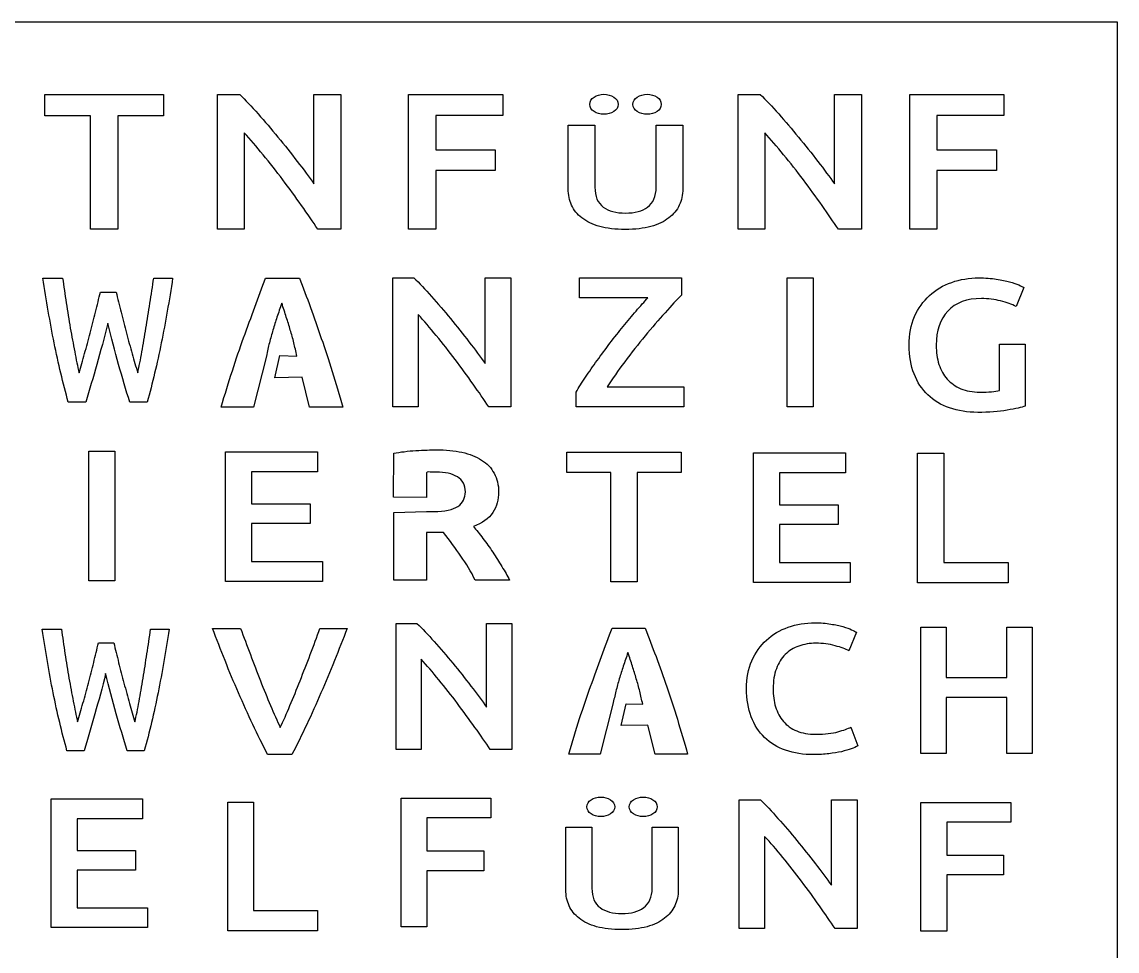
# Model space of a CAD drawing. Extents: x 0 to 384, y 0 to 384.
# Drawn here: x 176.4 to 384.2, y 207.9 to 384.2 of the extents above; entities that cross this region are included whole.
import ezdxf

# ---------------------------------------------------------------- set-up
doc = ezdxf.new("R2010")
doc.units = 0
doc.layers.add('Ebene_1', color=7, linetype='CONTINUOUS')

msp = doc.modelspace()

# ---------------------------------------------------------------- linework, layer by layer
at = {"layer": 'Ebene_1', "color": 7}
for p, q in [((-0.038415, 384.178497), (384.199075, 384.178497)), ((384.199075, 384.178497), (384.199075, -0.036533)), ((180.769351, 366.376738), (180.769351, 370.394934)), ((180.769351, 370.394934), (203.293944, 370.394934)), ((203.293944, 370.394934), (203.293944, 366.376738)), ((213.549165, 344.848059), (213.549165, 370.394934)), ((213.549165, 370.394934), (217.744523, 370.394934)), ((231.837668, 353.437414), (231.837668, 370.394934)), ((231.837668, 370.394934), (236.929122, 370.394934)), ((236.929122, 370.394934), (236.929122, 344.848059)), ((249.79638, 344.848059), (249.79638, 370.394935)), ((249.79638, 370.394935), (267.63692, 370.394935)), ((267.63692, 370.394935), (267.63692, 366.450463)), ((312.298865, 344.848059), (312.298865, 370.394934)), ((312.298865, 370.394934), (316.494223, 370.394934)), ((330.587368, 353.437414), (330.587368, 370.394934)), ((330.587368, 370.394934), (335.678822, 370.394934)), ((335.678822, 370.394934), (335.678822, 344.848059)), ((344.894565, 344.848059), (344.894565, 370.394934)), ((344.894565, 370.394934), (362.73502, 370.394934)), ((362.73502, 370.394934), (362.73502, 366.450466)), ((189.445189, 366.376738), (180.769351, 366.376738)), ((189.445189, 344.848059), (189.445189, 366.376738)), ((203.293944, 366.376738), (194.618106, 366.376738)), ((194.618106, 366.376738), (194.618106, 344.848059)), ((267.63692, 366.450463), (254.928647, 366.450463)), ((254.928647, 366.450463), (254.928647, 359.925507)), ((286.834633, 366.664404), (286.834633, 366.664404)), ((295.057559, 366.664404), (295.057559, 366.664404)), ((362.73502, 366.450466), (350.026751, 366.450466)), ((350.026751, 366.450466), (350.026751, 359.925506)), ((280.081506, 352.492057), (280.081506, 364.595856)), ((280.081506, 364.595856), (285.126489, 364.595856)), ((285.126489, 364.595856), (285.126489, 352.827498)), ((296.765703, 352.827498), (296.765703, 364.595856)), ((296.765703, 364.595856), (301.810686, 364.595856)), ((301.810686, 364.595856), (301.810686, 352.492057)), ((218.599888, 363.13269), (218.599888, 344.848059)), ((317.349588, 363.13269), (317.349588, 344.848059)), ((254.928647, 359.925507), (266.211254, 359.925507)), ((266.211254, 359.925507), (266.211254, 355.981042)), ((350.026751, 359.925506), (361.309413, 359.925506)), ((361.309413, 359.925506), (361.309413, 355.981043)), ((266.211254, 355.981042), (254.928647, 355.981042)), ((254.928647, 355.981042), (254.928647, 344.848059)), ((361.309413, 355.981043), (350.026751, 355.981043)), ((350.026751, 355.981043), (350.026751, 344.848059)), ((194.618106, 344.848059), (189.445189, 344.848059)), ((218.599888, 344.848059), (213.549165, 344.848059)), ((236.929122, 344.848059), (232.570837, 344.848059)), ((254.928647, 344.848059), (249.79638, 344.848059)), ((290.88651, 344.804885), (290.88651, 344.804885)), ((317.349588, 344.848059), (312.298865, 344.848059)), ((335.678822, 344.848059), (331.320537, 344.848059)), ((350.026751, 344.848059), (344.894565, 344.848059)), ((180.412377, 335.573089), (184.146106, 335.573089)), ((201.431889, 335.573089), (205.027332, 335.573089)), ((222.65749, 335.558607), (229.06913, 335.558607)), ((246.77684, 311.151707), (246.77684, 335.608882)), ((246.77684, 335.608882), (250.793246, 335.608882)), ((264.285248, 319.374684), (264.285248, 335.608882)), ((264.285248, 335.608882), (269.159526, 335.608882)), ((269.159526, 335.608882), (269.159526, 311.151707)), ((282.213548, 331.832665), (282.213548, 335.608882)), ((282.213548, 335.608882), (301.554684, 335.608882)), ((301.554684, 335.608882), (301.554684, 332.326749)), ((321.61644, 335.608882), (326.529713, 335.608882)), ((321.61644, 311.151707), (321.61644, 335.608882)), ((326.529713, 335.608882), (326.529713, 311.151707)), ((191.309335, 332.923108), (194.296318, 332.923108)), ((366.50658, 333.809002), (365.024799, 330.173953)), ((295.198625, 331.832665), (282.213548, 331.832665)), ((358.473769, 331.691498), (358.473769, 331.691498)), ((251.612124, 328.656408), (251.612124, 311.151707)), ((361.866267, 314.25738), (361.866267, 323.04502)), ((361.866267, 323.04502), (366.77954, 323.04502)), ((366.77954, 323.04502), (366.77954, 311.292874)), ((222.80104, 320.781581), (220.36078, 311.101433)), ((224.38444, 316.653662), (225.37311, 320.87924)), ((225.37311, 320.879234), (228.59064, 320.781414)), ((229.59544, 316.751482), (224.38444, 316.653662)), ((230.98304, 311.101433), (229.59544, 316.751482)), ((281.550646, 311.151707), (281.550646, 313.939755)), ((287.477769, 314.927924), (301.983621, 314.927924)), ((301.983621, 314.927924), (301.983621, 311.151707)), ((188.543609, 312.029027), (185.224739, 312.029027)), ((200.21497, 312.029027), (196.8961, 312.029027)), ((220.36078, 311.101433), (214.23624, 311.101433)), ((237.29895, 311.101433), (230.98304, 311.101433)), ((251.612124, 311.151707), (246.77684, 311.151707)), ((269.159526, 311.151707), (264.987144, 311.151707)), ((301.983621, 311.151707), (281.550646, 311.151707)), ((326.529713, 311.151707), (321.61644, 311.151707)), ((189.115283, 302.709222), (194.056589, 302.709222)), ((189.115283, 278.112504), (189.115283, 302.709222)), ((194.056589, 302.709222), (194.056589, 278.112504)), ((215.061683, 278.022102), (215.061683, 302.61882)), ((215.061683, 302.61882), (232.51312, 302.61882)), ((232.51312, 302.61882), (232.51312, 298.821058)), ((246.921237, 294.02993), (246.980233, 302.363734)), ((279.817213, 298.659639), (279.817213, 302.528387)), ((279.817213, 302.528387), (301.504055, 302.528387)), ((301.504055, 302.528387), (301.504055, 298.659639)), ((315.194783, 277.841267), (315.194783, 302.437985)), ((315.194783, 302.437985), (332.64622, 302.437985)), ((332.64622, 302.437985), (332.64622, 298.640223)), ((346.357983, 277.750833), (346.357983, 302.347551)), ((346.357983, 302.347551), (351.299289, 302.347551)), ((351.299289, 302.347551), (351.299289, 281.619582)), ((232.51312, 298.821058), (220.002989, 298.821058)), ((220.002989, 298.821058), (220.002989, 292.751737)), ((253.188974, 298.650462), (253.188974, 293.942048)), ((288.170373, 298.659639), (279.817213, 298.659639)), ((288.170373, 277.931669), (288.170373, 298.659639)), ((301.504055, 298.659639), (293.150895, 298.659639)), ((293.150895, 298.659639), (293.150895, 277.931669)), ((332.64622, 298.640223), (320.136089, 298.640223)), ((320.136089, 298.640223), (320.136089, 292.570902)), ((253.188974, 293.942048), (246.921237, 294.02993)), ((220.002989, 292.751737), (231.140535, 292.751737)), ((231.140535, 292.751737), (231.140535, 289.024965)), ((246.980233, 291.098613), (253.188978, 291.304395)), ((246.980233, 278.270174), (246.980233, 291.098613)), ((253.188974, 291.303902), (254.55187, 291.303902)), ((320.136089, 292.570902), (331.273635, 292.570902)), ((331.273635, 292.570902), (331.273635, 288.84413)), ((231.140535, 289.024965), (220.002989, 289.024965)), ((220.002989, 289.024965), (220.002989, 281.819864)), ((331.273635, 288.84413), (320.136089, 288.84413)), ((320.136089, 288.84413), (320.136089, 281.639029)), ((256.419545, 287.275636), (253.188978, 287.275636)), ((253.188978, 287.275636), (253.188978, 278.270174)), ((220.002989, 281.819864), (233.454321, 281.819864)), ((233.454321, 281.819864), (233.454321, 278.022102)), ((320.136089, 281.639029), (333.587421, 281.639029)), ((333.587421, 281.639029), (333.587421, 277.841267)), ((351.299289, 281.619582), (363.534903, 281.619582)), ((363.534903, 281.619582), (363.534903, 277.750833)), ((194.056589, 278.112504), (189.115283, 278.112504)), ((233.454321, 278.022102), (215.061683, 278.022102)), ((253.188978, 278.270174), (246.980233, 278.270174)), ((268.93799, 278.270174), (262.42638, 278.270174)), ((293.150895, 277.931669), (288.170373, 277.931669)), ((333.587421, 277.841267), (315.194783, 277.841267)), ((363.534903, 277.750833), (346.357983, 277.750833)), ((180.269512, 268.950871), (183.924037, 268.950871)), ((200.843134, 268.950871), (204.362306, 268.950871)), ((212.589899, 269.104491), (217.895117, 269.104491)), ((232.971096, 269.104491), (238.123646, 269.104491)), ((247.445394, 246.11477), (247.445394, 270.053131)), ((247.445394, 270.053131), (251.376598, 270.053131)), ((264.582393, 254.163311), (264.582393, 270.053131)), ((264.582393, 270.053131), (269.353272, 270.053131)), ((269.353272, 270.053131), (269.353272, 246.11477)), ((288.39891, 269.173858), (294.67454, 269.173858)), ((334.746652, 268.410011), (333.334472, 264.852072)), ((346.971194, 245.40329), (346.971194, 269.341651)), ((346.971194, 269.341651), (351.78024, 269.341651)), ((351.78024, 269.341651), (351.78024, 259.773213)), ((363.268518, 269.341651), (368.077565, 269.341651)), ((363.268518, 259.773213), (363.268518, 269.341651)), ((368.077565, 269.341651), (368.077565, 245.40329)), ((190.935311, 266.357104), (193.858931, 266.357104)), ((252.178106, 263.248141), (252.178106, 246.11477)), ((351.78024, 259.773213), (363.268518, 259.773213)), ((363.268518, 256.00802), (351.78024, 256.00802)), ((351.78024, 256.00802), (351.78024, 245.40329)), ((363.268518, 245.40329), (363.268518, 256.00802)), ((288.53941, 254.7103), (286.15092, 245.235498)), ((290.08922, 250.669941), (291.05692, 254.805881)), ((291.05692, 254.805886), (294.2062, 254.710136)), ((295.18969, 250.765691), (290.08922, 250.669941)), ((296.54784, 245.235498), (295.18969, 250.765691)), ((333.716143, 250.37852), (335.013822, 246.820581)), ((188.228255, 245.906252), (184.979789, 245.906252)), ((199.65203, 245.906252), (196.403563, 245.906252)), ((252.178106, 246.11477), (247.445394, 246.11477)), ((269.353272, 246.11477), (265.2694, 246.11477)), ((286.15092, 245.235498), (280.1563, 245.235498)), ((302.72978, 245.235498), (296.54784, 245.235498)), ((351.78024, 245.40329), (346.971194, 245.40329)), ((368.077565, 245.40329), (363.268518, 245.40329)), ((227.665878, 245.16613), (223.047667, 245.16613)), ((326.655241, 245.162512), (326.655241, 245.162512)), ((248.349628, 212.499217), (248.349628, 236.921792)), ((248.349628, 236.921792), (265.404936, 236.921792)), ((265.404936, 236.921792), (265.404936, 233.150917)), ((181.999828, 212.335847), (181.999828, 236.758422)), ((181.999828, 236.758422), (199.32771, 236.758422)), ((199.32771, 236.758422), (199.32771, 232.987547)), ((215.476528, 211.721537), (215.476528, 236.144112)), ((215.476528, 236.144112), (220.38285, 236.144112)), ((220.38285, 236.144112), (220.38285, 215.562895)), ((312.506528, 212.172497), (312.506528, 236.595072)), ((312.506528, 236.595072), (316.517251, 236.595072)), ((329.990166, 220.38384), (329.990166, 236.595072)), ((329.990166, 236.595072), (334.857549, 236.595072)), ((334.857549, 236.595072), (334.857549, 212.172497)), ((346.969128, 211.682446), (346.969128, 236.105021)), ((346.969128, 236.105021), (364.024436, 236.105021)), ((364.024436, 236.105021), (364.024436, 232.334146)), ((199.32771, 232.987547), (186.90615, 232.987547)), ((186.90615, 232.987547), (186.90615, 226.961197)), ((265.404936, 233.150917), (253.25595, 233.150917)), ((253.25595, 233.150917), (253.25595, 226.913116)), ((286.244512, 233.418084), (286.244512, 233.418084)), ((294.314795, 233.418084), (294.314795, 233.418084)), ((279.616744, 219.508821), (279.616744, 231.387935)), ((279.616744, 231.387935), (284.568077, 231.387935)), ((284.568077, 231.387935), (284.568077, 219.838034)), ((295.99123, 219.838034), (295.99123, 231.387935)), ((295.99123, 231.387935), (300.942563, 231.387935)), ((300.942563, 231.387935), (300.942563, 219.508821)), ((364.024436, 232.334146), (351.87545, 232.334146)), ((351.87545, 232.334146), (351.87545, 226.096345)), ((317.334971, 229.652434), (317.334971, 212.172497)), ((186.90615, 226.961197), (197.964843, 226.961197)), ((197.964843, 226.961197), (197.964843, 223.26081)), ((253.25595, 226.913116), (264.042069, 226.913116)), ((264.042069, 226.913116), (264.042069, 223.142246)), ((351.87545, 226.096345), (362.661569, 226.096345)), ((362.661569, 226.096345), (362.661569, 222.325475)), ((197.964843, 223.26081), (186.90615, 223.26081)), ((186.90615, 223.26081), (186.90615, 216.106721)), ((264.042069, 223.142246), (253.25595, 223.142246)), ((253.25595, 223.142246), (253.25595, 212.499217)), ((362.661569, 222.325475), (351.87545, 222.325475)), ((351.87545, 222.325475), (351.87545, 211.682446)), ((186.90615, 216.106721), (200.262247, 216.106721)), ((200.262247, 216.106721), (200.262247, 212.335847)), ((220.38285, 215.562895), (232.531836, 215.562895)), ((232.531836, 215.562895), (232.531836, 211.721537)), ((200.262247, 212.335847), (181.999828, 212.335847)), ((253.25595, 212.499217), (248.349628, 212.499217)), ((290.221173, 211.964347), (290.221173, 211.964347)), ((317.334971, 212.172497), (312.506528, 212.172497)), ((334.857549, 212.172497), (330.691069, 212.172497)), ((232.531836, 211.721537), (215.476528, 211.721537)), ((351.87545, 211.682446), (346.969128, 211.682446))]:
    msp.add_line(p, q, dxfattribs=at)
for points in [[(217.744523, 370.394934), (218.8307, 369.362737), (219.99834, 368.133931), (221.247444, 366.708515)], [(284.173107, 368.537278), (284.173107, 369.114981), (284.437935, 369.571553), (284.967592, 369.906993)], [(284.967592, 369.906993), (285.497249, 370.261069), (286.119596, 370.438106), (286.834633, 370.438106)], [(286.834633, 370.438106), (287.54967, 370.438106), (288.172017, 370.261069), (288.701674, 369.906993)], [(288.701674, 369.906993), (289.257814, 369.571553), (289.535884, 369.114981), (289.535884, 368.537278)], [(292.356308, 368.537278), (292.356308, 369.114981), (292.621136, 369.571553), (293.150793, 369.906993)], [(293.150793, 369.906993), (293.706933, 370.261069), (294.342522, 370.438106), (295.057559, 370.438106)], [(295.057559, 370.438106), (295.772596, 370.438106), (296.394943, 370.261069), (296.9246, 369.906993)], [(296.9246, 369.906993), (297.454257, 369.571553), (297.719085, 369.114981), (297.719085, 368.537278)], [(316.494223, 370.394934), (317.5804, 369.362737), (318.74804, 368.133931), (319.997144, 366.708515)], [(284.967592, 367.167564), (284.437935, 367.503004), (284.173107, 367.959576), (284.173107, 368.537278)], [(289.535884, 368.537278), (289.535884, 367.959576), (289.257814, 367.503004), (288.701674, 367.167564)], [(293.150793, 367.167564), (292.621136, 367.503004), (292.356308, 367.959576), (292.356308, 368.537278)], [(297.719085, 368.537278), (297.719085, 367.959576), (297.454257, 367.503004), (296.9246, 367.167564)], [(221.247444, 366.708515), (222.496547, 365.307676), (223.745651, 363.845397), (224.994754, 362.321678)], [(286.834633, 366.664404), (286.119596, 366.664404), (285.497249, 366.832124), (284.967592, 367.167564)], [(288.701674, 367.167564), (288.172017, 366.832124), (287.54967, 366.664404), (286.834633, 366.664404)], [(295.057559, 366.664404), (294.342522, 366.664404), (293.706933, 366.832124), (293.150793, 367.167564)], [(296.9246, 367.167564), (296.394943, 366.832124), (295.772596, 366.664404), (295.057559, 366.664404)], [(319.997144, 366.708515), (321.246247, 365.307676), (322.495351, 363.845397), (323.744454, 362.321678)], [(222.184271, 358.967037), (220.935168, 360.515333), (219.740373, 361.903884), (218.599888, 363.13269)], [(224.994754, 362.321678), (226.271012, 360.797958), (227.492961, 359.261952), (228.660601, 357.713659)], [(320.933971, 358.967037), (319.684868, 360.515333), (318.490073, 361.903884), (317.349588, 363.13269)], [(323.744454, 362.321678), (325.020712, 360.797958), (326.242661, 359.261952), (327.410301, 357.713659)], [(225.931581, 354.211562), (224.709632, 355.858162), (223.460529, 357.44332), (222.184271, 358.967037)], [(228.660601, 357.713659), (229.855395, 356.18994), (230.914418, 354.764525), (231.837668, 353.437414)], [(324.681281, 354.211562), (323.459332, 355.858162), (322.210229, 357.44332), (320.933971, 358.967037)], [(327.410301, 357.713659), (328.605095, 356.18994), (329.664118, 354.764525), (330.587368, 353.437414)], [(229.475233, 349.34549), (228.334748, 350.967514), (227.15353, 352.589538), (225.931581, 354.211562)], [(328.224933, 349.34549), (327.084448, 350.967514), (325.90323, 352.589538), (324.681281, 354.211562)], [(280.717094, 349.417189), (280.293369, 350.348967), (280.081506, 351.373923), (280.081506, 352.492057)], [(285.126489, 352.827498), (285.126489, 351.951626), (285.258903, 351.196885), (285.523732, 350.563276)], [(296.328736, 350.563276), (296.620047, 351.196885), (296.765703, 351.951626), (296.765703, 352.827498)], [(301.810686, 352.492057), (301.810686, 351.373923), (301.585582, 350.348967), (301.135373, 349.417189)], [(232.570837, 344.848059), (231.647587, 346.248898), (230.615719, 347.748042), (229.475233, 349.34549)], [(282.663584, 346.985247), (281.78965, 347.674763), (281.14082, 348.48541), (280.717094, 349.417189)], [(285.523732, 350.563276), (285.815043, 349.948302), (286.212286, 349.445142), (286.71546, 349.053795)], [(295.137007, 349.053795), (295.666664, 349.445142), (296.063907, 349.948302), (296.328736, 350.563276)], [(301.135373, 349.417189), (300.711648, 348.48541), (300.049576, 347.674763), (299.149159, 346.985247)], [(331.320537, 344.848059), (330.397287, 346.248898), (329.365419, 347.748042), (328.224933, 349.34549)], [(286.040148, 345.363953), (284.689522, 345.755299), (283.564001, 346.295731), (282.663584, 346.985247)], [(286.71546, 349.053795), (287.245117, 348.662448), (287.854223, 348.373597), (288.542777, 348.187241)], [(288.542777, 348.187241), (289.257814, 348.000885), (290.0523, 347.907708), (290.926234, 347.907708)], [(290.926234, 347.907708), (291.800168, 347.907708), (292.594653, 348.000885), (293.30969, 348.187241)], [(293.30969, 348.187241), (294.024727, 348.373597), (294.633833, 348.662448), (295.137007, 349.053795)], [(299.149159, 346.985247), (298.275225, 346.295731), (297.149704, 345.755299), (295.772596, 345.363953)], [(290.88651, 344.804885), (289.006227, 344.804885), (287.390773, 344.991241), (286.040148, 345.363953)], [(295.772596, 345.363953), (294.395487, 344.991241), (292.766792, 344.804885), (290.88651, 344.804885)], [(182.541986, 323.274461), (181.767582, 327.215457), (181.057713, 331.314999), (180.412377, 335.573089)], [(184.146106, 335.573089), (184.367364, 334.032929), (184.597841, 332.458795), (184.837538, 330.850686)], [(200.712801, 330.816712), (200.970935, 332.424821), (201.210631, 334.01028), (201.431889, 335.573089)], [(205.027332, 335.573089), (204.381996, 331.314999), (203.662908, 327.215457), (202.870066, 323.274461)], [(218.49473, 324.258529), (219.93018, 328.235952), (221.31774, 332.002645), (222.65749, 335.558607)], [(229.06913, 335.558607), (230.47265, 331.976306), (231.86025, 328.170105), (233.23189, 324.139984)], [(250.793246, 335.608882), (251.833092, 334.620713), (252.950926, 333.444321), (254.146749, 332.079707)], [(348.60823, 332.256166), (349.804053, 333.361974), (351.207845, 334.197212), (352.819607, 334.76188)], [(352.819607, 334.76188), (354.431368, 335.326547), (356.147114, 335.608881), (357.966845, 335.608881)], [(357.966845, 335.608881), (359.21466, 335.608881), (360.319496, 335.526534), (361.281354, 335.361839)], [(361.281354, 335.361839), (362.269207, 335.220672), (363.114082, 335.055977), (363.815978, 334.867755)], [(363.815978, 334.867755), (364.517874, 334.679532), (365.08979, 334.479546), (365.531724, 334.267795)], [(190.396645, 329.118006), (190.728532, 330.431672), (191.032762, 331.700039), (191.309335, 332.923108)], [(194.296318, 332.923108), (194.591329, 331.700039), (194.904778, 330.420348), (195.236665, 329.084032)], [(365.531724, 334.267795), (365.999655, 334.056045), (366.324607, 333.903114), (366.50658, 333.809002)], [(184.837538, 330.850686), (185.095672, 329.242578), (185.353806, 327.657119), (185.611941, 326.094309)], [(199.966055, 326.060335), (200.224189, 327.623145), (200.473104, 329.208604), (200.712801, 330.816712)], [(225.71975, 330.817155), (225.40076, 329.895241), (225.09773, 329.012835), (224.81064, 328.169937)], [(226.58103, 328.169937), (226.32583, 329.012835), (226.03874, 329.895241), (225.71975, 330.817155)], [(254.146749, 332.079707), (255.342572, 330.738621), (256.538395, 329.338715), (257.734218, 327.87999)], [(292.93696, 329.326951), (293.742841, 330.268064), (294.496729, 331.103302), (295.198625, 331.832665)], [(301.554684, 332.326749), (300.696811, 331.479747), (299.656965, 330.373939), (298.435146, 329.009325)], [(345.761652, 328.268199), (346.463548, 329.844563), (347.412407, 331.173886), (348.60823, 332.256166)], [(358.473769, 331.691498), (355.692181, 331.691498), (353.560497, 330.903316), (352.078716, 329.326951)], [(362.100232, 331.232705), (360.956402, 331.538567), (359.747581, 331.691498), (358.473769, 331.691498)], [(365.024799, 330.173953), (364.244915, 330.597454), (363.270059, 330.950371), (362.100232, 331.232705)], [(189.400984, 325.143034), (189.751309, 326.479349), (190.083196, 327.80434), (190.396645, 329.118006)], [(195.236665, 329.084032), (195.568552, 327.770366), (195.909658, 326.445375), (196.259983, 325.10906)], [(255.043616, 324.668441), (253.847793, 326.150694), (252.703963, 327.480016), (251.612124, 328.656408)], [(290.519318, 326.397736), (291.351195, 327.432961), (292.157076, 328.409366), (292.93696, 329.326951)], [(298.435146, 329.009325), (297.213327, 327.668239), (295.952514, 326.19775), (294.652706, 324.597857)], [(352.078716, 329.326951), (350.622932, 327.774114), (349.89504, 325.609555), (349.89504, 322.833274)], [(192.719855, 327.011611), (192.037642, 324.271034), (191.346211, 321.666353), (190.645561, 319.197567)], [(196.8961, 312.029027), (195.457923, 316.604209), (194.065841, 321.598403), (192.719855, 327.011611)], [(224.81064, 328.169937), (224.55547, 327.353378), (224.30029, 326.536817), (224.04508, 325.720258)], [(227.3466, 325.720258), (227.12324, 326.536817), (226.8681, 327.353378), (226.58103, 328.169937)], [(257.734218, 327.87999), (258.956037, 326.421264), (260.125864, 324.950776), (261.243698, 323.468526)], [(287.984694, 323.221484), (288.842567, 324.327289), (289.687441, 325.38604), (290.519318, 326.397736)], [(344.747802, 322.833274), (344.747802, 324.880193), (345.085752, 326.691834), (345.761652, 328.268199)], [(185.611941, 326.094309), (185.888513, 324.554152), (186.165086, 323.059292), (186.441658, 321.609729)], [(188.322351, 321.236014), (188.691115, 322.527031), (189.050659, 323.829371), (189.400984, 325.143034)], [(196.259983, 325.10906), (196.628746, 323.795397), (196.988291, 322.493057), (197.338616, 321.20204)], [(199.191652, 321.575755), (199.449786, 323.025318), (199.70792, 324.520178), (199.966055, 326.060335)], [(214.23624, 311.101433), (215.63977, 315.921753), (217.05929, 320.307445), (218.49473, 324.258529)], [(224.04508, 325.720258), (223.82172, 324.930037), (223.59849, 324.126668), (223.37519, 323.310108)], [(228.01645, 323.310108), (227.82511, 324.126668), (227.6018, 324.930037), (227.3466, 325.720258)], [(233.23189, 324.139984), (234.63542, 320.136223), (235.99112, 315.790039), (237.29895, 311.101433)], [(258.631085, 320.11581), (257.461258, 321.692175), (256.265435, 323.209718), (255.043616, 324.668441)], [(294.652706, 324.597857), (293.352899, 323.021496), (292.066089, 321.386313), (290.792278, 319.692309)], [(185.224739, 312.029027), (184.229078, 315.607635), (183.334827, 319.356113), (182.541986, 323.274461)], [(202.870066, 323.274461), (202.077225, 319.356113), (201.192193, 315.607635), (200.21497, 312.029027)], [(223.37519, 323.310108), (223.18385, 322.493548), (222.99243, 321.65065), (222.80104, 320.781414)], [(228.59064, 320.781414), (228.39929, 321.65065), (228.20785, 322.493548), (228.01645, 323.310108)], [(261.243698, 323.468526), (262.387529, 322.0098), (263.401379, 320.645186), (264.285248, 319.374684)], [(285.567052, 319.939351), (286.346936, 321.021632), (287.152817, 322.115676), (287.984694, 323.221484)], [(345.683663, 317.398346), (345.059756, 318.97471), (344.747802, 320.786353), (344.747802, 322.833274)], [(349.89504, 322.833274), (349.89504, 321.515716), (350.064015, 320.304033), (350.401965, 319.198225)], [(186.441658, 321.609729), (186.718231, 320.160167), (186.994803, 318.823851), (187.271376, 317.600783)], [(187.271376, 317.600783), (187.621701, 318.755903), (187.972026, 319.967647), (188.322351, 321.236014)], [(197.338616, 321.20204), (197.707379, 319.933673), (198.057704, 318.733254), (198.389591, 317.600783)], [(198.389591, 317.600783), (198.666164, 318.823851), (198.933517, 320.148842), (199.191652, 321.575755)], [(262.023583, 315.4573), (260.931744, 317.010137), (259.800912, 318.562973), (258.631085, 320.11581)], [(190.645561, 319.197567), (189.94491, 316.728781), (189.24426, 314.339267), (188.543609, 312.029027)], [(283.344381, 316.763094), (284.046277, 317.798319), (284.787167, 318.857071), (285.567052, 319.939351)], [(290.792278, 319.692309), (289.544463, 318.021833), (288.439626, 316.433705), (287.477769, 314.927924)], [(350.401965, 319.198225), (350.765911, 318.115945), (351.285834, 317.186595), (351.961734, 316.410177)], [(281.550646, 313.939755), (282.070569, 314.810285), (282.668481, 315.751398), (283.344381, 316.763094)], [(348.296276, 313.410379), (347.178442, 314.492659), (346.307571, 315.821981), (345.683663, 317.398346)], [(351.961734, 316.410177), (352.66363, 315.633759), (353.521503, 315.022035), (354.535353, 314.575006)], [(264.987144, 311.151707), (264.103275, 312.492793), (263.115421, 313.927991), (262.023583, 315.4573)], [(354.535353, 314.575006), (355.575199, 314.151505), (356.78402, 313.939755), (358.161816, 313.939755)], [(358.161816, 313.939755), (359.019689, 313.939755), (359.760579, 313.963283), (360.384487, 314.010338)], [(360.384487, 314.010338), (361.008394, 314.080922), (361.502321, 314.163269), (361.866267, 314.25738)], [(352.429664, 310.939957), (350.817903, 311.504624), (349.440107, 312.328098), (348.296276, 313.410379)], [(357.771873, 310.092955), (355.822162, 310.092955), (354.041426, 310.375289), (352.429664, 310.939957)], [(363.348048, 310.516456), (361.736286, 310.234122), (359.877562, 310.092955), (357.771873, 310.092955)], [(366.77954, 311.292874), (366.10364, 311.057596), (364.959809, 310.79879), (363.348048, 310.516456)], [(246.980233, 302.363734), (247.585964, 302.469094), (248.242173, 302.561223), (248.948859, 302.640218)], [(248.948859, 302.640218), (249.689198, 302.745874), (250.429535, 302.811045), (251.169874, 302.837706)], [(251.169874, 302.837706), (251.910212, 302.89004), (252.616899, 302.929538), (253.289933, 302.956199)], [(253.289933, 302.956199), (253.962967, 302.98286), (254.551873, 302.995697), (255.056649, 302.995697)], [(255.056649, 302.995697), (256.840191, 302.995697), (258.455474, 302.837706), (259.902499, 302.521725)], [(259.902499, 302.521725), (261.349524, 302.205744), (262.594638, 301.718639), (263.637842, 301.060312)], [(263.637842, 301.060312), (264.681046, 300.401985), (265.471861, 299.559402), (266.010289, 298.532463)], [(254.198526, 298.729458), (253.862008, 298.729458), (253.188974, 298.934056), (253.188974, 298.650462)], [(255.056646, 298.768955), (254.821083, 298.768955), (254.535044, 298.756119), (254.198526, 298.729458)], [(259.044376, 297.86051), (258.034824, 298.466107), (256.705581, 298.768955), (255.056646, 298.768955)], [(260.558704, 295.01668), (260.558704, 296.306969), (260.053928, 297.254912), (259.044376, 297.86051)], [(266.010289, 298.532463), (266.582368, 297.531889), (266.868409, 296.34696), (266.868409, 294.977676)], [(259.145331, 292.251845), (260.08758, 292.910172), (260.558704, 293.83175), (260.558704, 295.01668)], [(266.868409, 294.977676), (266.868409, 293.555761), (266.49824, 292.265472), (265.757901, 291.106907)], [(254.55187, 291.303902), (256.671929, 291.303902), (258.203082, 291.619883), (259.145331, 292.251845)], [(265.757901, 291.106907), (265.017563, 289.948343), (263.789275, 289.066163), (262.073036, 288.460565)], [(259.700589, 282.812403), (258.691037, 284.286948), (257.597355, 285.774726), (256.419545, 287.275636)], [(262.073036, 288.460565), (262.645115, 287.775972), (263.250847, 287.012285), (263.89023, 286.169702)], [(263.89023, 286.169702), (264.529613, 285.353385), (265.15217, 284.484437), (265.757901, 283.562858)], [(262.42638, 278.270174), (261.65239, 279.85008), (260.743793, 281.364123), (259.700589, 282.812403)], [(265.757901, 283.562858), (266.363633, 282.667545), (266.935712, 281.759099), (267.47414, 280.837521)], [(267.47414, 280.837521), (268.046219, 279.942208), (268.53417, 279.086492), (268.93799, 278.270174)], [(321.808027, 269.342675), (323.385598, 269.895364), (325.07767, 270.171709), (326.884243, 270.171709)], [(326.884243, 270.171709), (327.978365, 270.171709), (328.970708, 270.091108), (329.861272, 269.929907)], [(182.353945, 256.913135), (181.595969, 260.77053), (180.901158, 264.783108), (180.269512, 268.950871)], [(183.924037, 268.950871), (184.140601, 267.443382), (184.366189, 265.90264), (184.600801, 264.328645)], [(200.1393, 264.295391), (200.391958, 265.869387), (200.62657, 267.421213), (200.843134, 268.950871)], [(204.362306, 268.950871), (203.73066, 264.783108), (203.026826, 260.77053), (202.250803, 256.913135)], [(217.513447, 256.876239), (215.757763, 260.952321), (214.11658, 265.028405), (212.589899, 269.104491)], [(217.895117, 269.104491), (218.50579, 267.492479), (219.129185, 265.845925), (219.765302, 264.164828)], [(231.139079, 264.164828), (231.775196, 265.845925), (232.385868, 267.492479), (232.971096, 269.104491)], [(238.123646, 269.104491), (236.57152, 265.028405), (234.917615, 260.952321), (233.161931, 256.876239)], [(251.376598, 270.053131), (252.394386, 269.085924), (253.488508, 267.934487), (254.658964, 266.598821)], [(284.32445, 258.11349), (285.72945, 262.00654), (287.08758, 265.693329), (288.39891, 269.173858)], [(294.67454, 269.173858), (296.04829, 265.667549), (297.40645, 261.942089), (298.74899, 257.99746)], [(317.685987, 266.890115), (318.856443, 267.972465), (320.230456, 268.789985), (321.808027, 269.342675)], [(329.861272, 269.929907), (330.751836, 269.791735), (331.527899, 269.630534), (332.189461, 269.446304)], [(332.189461, 269.446304), (332.851023, 269.262074), (333.398084, 269.06633), (333.830644, 268.859071)], [(333.830644, 268.859071), (334.263203, 268.651813), (334.56854, 268.502126), (334.746652, 268.410011)], [(190.041983, 262.63272), (190.366829, 263.918519), (190.664605, 265.15998), (190.935311, 266.357104)], [(193.858931, 266.357104), (194.147683, 265.15998), (194.454483, 263.907435), (194.77933, 262.599467)], [(254.658964, 266.598821), (255.829419, 265.286183), (256.999875, 263.915974), (258.170331, 262.488193)], [(314.899794, 262.986745), (315.5868, 264.52967), (316.515532, 265.830793), (317.685987, 266.890115)], [(327.036911, 266.302882), (325.8919, 266.302882), (324.823223, 266.118652), (323.83088, 265.750193)], [(330.700947, 265.819279), (329.58138, 266.141681), (328.360035, 266.302882), (327.036911, 266.302882)], [(184.600801, 264.328645), (184.853459, 262.754649), (185.106118, 261.202823), (185.358776, 259.673165)], [(199.408395, 259.639912), (199.661053, 261.169569), (199.904688, 262.721396), (200.1393, 264.295391)], [(219.765302, 264.164828), (220.401419, 262.483731), (221.037536, 260.825662), (221.673654, 259.190622)], [(229.19256, 259.190622), (229.854122, 260.825662), (230.502961, 262.483731), (231.139079, 264.164828)], [(291.39621, 264.532987), (291.08399, 263.63063), (290.78739, 262.766943), (290.50639, 261.941925)], [(292.23922, 261.941925), (291.98943, 262.766943), (291.70843, 263.63063), (291.39621, 264.532987)], [(321.235522, 264.16121), (320.52307, 263.44732), (319.963287, 262.549199), (319.556172, 261.466849)], [(323.83088, 265.750193), (322.838537, 265.404762), (321.973418, 264.875101), (321.235522, 264.16121)], [(333.334472, 264.852072), (332.7238, 265.197503), (331.845958, 265.519905), (330.700947, 265.819279)], [(189.067443, 258.742069), (189.410336, 260.050037), (189.735183, 261.346921), (190.041983, 262.63272)], [(194.77933, 262.599467), (195.104176, 261.313668), (195.438047, 260.016784), (195.78094, 258.708816)], [(255.536805, 259.344771), (254.36635, 260.795581), (253.246783, 262.096704), (252.178106, 263.248141)], [(258.170331, 262.488193), (259.366231, 261.060411), (260.511242, 259.621117), (261.605364, 258.17031)], [(290.50639, 261.941925), (290.25662, 261.142688), (290.00686, 260.343449), (289.75707, 259.544212)], [(292.98855, 259.544212), (292.76992, 260.343449), (292.52019, 261.142688), (292.23922, 261.941925)], [(313.907451, 257.667113), (313.907451, 259.670609), (314.238232, 261.44382), (314.899794, 262.986745)], [(192.315909, 260.571008), (191.648169, 257.888568), (190.971405, 255.33914), (190.285618, 252.922724)], [(196.403563, 245.906252), (194.995894, 250.38438), (193.633343, 255.272632), (192.315909, 260.571008)], [(319.556172, 261.466849), (319.149057, 260.384499), (318.9455, 259.129434), (318.9455, 257.701656)], [(185.358776, 259.673165), (185.629482, 258.16568), (185.900188, 256.70253), (186.170893, 255.283717)], [(188.011691, 254.91793), (188.372632, 256.18156), (188.724549, 257.456273), (189.067443, 258.742069)], [(195.78094, 258.708816), (196.141881, 257.42302), (196.493798, 256.148307), (196.836692, 254.884676)], [(198.650419, 255.250464), (198.903078, 256.669277), (199.155736, 258.132426), (199.408395, 259.639912)], [(221.673654, 259.190622), (222.309771, 257.578614), (222.945888, 256.012662), (223.582005, 254.492765)], [(227.284208, 254.458222), (227.920325, 255.978119), (228.556442, 257.555585), (229.19256, 259.190622)], [(259.048173, 254.888716), (257.903162, 256.431641), (256.732706, 257.916993), (255.536805, 259.344771)], [(261.605364, 258.17031), (262.724931, 256.742529), (263.717273, 255.406862), (264.582393, 254.163311)], [(280.1563, 245.235498), (281.53005, 249.953564), (282.91946, 254.246221), (284.32445, 258.11349)], [(289.75707, 259.544212), (289.53844, 258.770754), (289.31995, 257.984426), (289.10139, 257.185189)], [(293.64419, 257.185189), (293.45691, 257.984426), (293.23834, 258.770754), (292.98855, 259.544212)], [(298.74899, 257.99746), (300.12275, 254.078631), (301.44969, 249.824643), (302.72978, 245.235498)], [(314.785293, 252.347476), (314.200065, 253.890401), (313.907451, 255.663613), (313.907451, 257.667113)], [(318.9455, 257.701656), (318.9455, 256.435076), (319.098168, 255.272125), (319.403504, 254.212803)], [(184.979789, 245.906252), (184.005249, 249.408946), (183.129967, 253.077907), (182.353945, 256.913135)], [(202.250803, 256.913135), (201.474781, 253.077907), (200.608523, 249.408946), (199.65203, 245.906252)], [(223.047667, 245.16613), (221.139315, 248.896784), (219.294575, 252.800154), (217.513447, 256.876239)], [(233.161931, 256.876239), (231.406248, 252.800154), (229.57423, 248.896784), (227.665878, 245.16613)], [(289.10139, 257.185189), (288.91411, 256.38595), (288.72674, 255.560933), (288.53941, 254.710136)], [(294.2062, 254.710136), (294.01891, 255.560933), (293.83153, 256.38595), (293.64419, 257.185189)], [(186.170893, 255.283717), (186.441599, 253.864905), (186.712304, 252.556937), (186.98301, 251.359813)], [(186.98301, 251.359813), (187.325903, 252.49043), (187.668797, 253.676469), (188.011691, 254.91793)], [(196.836692, 254.884676), (197.197633, 253.643215), (197.540526, 252.468261), (197.865373, 251.359813)], [(197.865373, 251.359813), (198.136079, 252.556937), (198.397761, 253.85382), (198.650419, 255.250464)], [(223.582005, 254.492765), (224.218123, 252.972869), (224.841518, 251.579631), (225.45219, 250.313051)], [(225.45219, 250.313051), (226.037418, 251.579631), (226.648091, 252.961355), (227.284208, 254.458222)], [(262.368705, 250.329027), (261.300028, 251.848924), (260.193184, 253.36882), (259.048173, 254.888716)], [(319.403504, 254.212803), (319.734285, 253.153482), (320.230456, 252.232333), (320.892018, 251.449356)], [(190.285618, 252.922724), (189.59983, 250.506309), (188.914043, 248.167485), (188.228255, 245.906252)], [(317.304317, 248.409563), (316.210195, 249.491914), (315.370521, 250.804551), (314.785293, 252.347476)], [(320.892018, 251.449356), (321.55358, 250.689408), (322.393255, 250.090661), (323.411043, 249.653115)], [(265.2694, 246.11477), (264.40428, 247.427407), (263.437382, 248.83216), (262.368705, 250.329027)], [(323.411043, 249.653115), (324.42883, 249.238598), (325.650176, 249.031339), (327.075078, 249.031339)], [(327.075078, 249.031339), (328.779873, 249.031339), (330.166608, 249.181026), (331.235285, 249.480399)], [(331.235285, 249.480399), (332.303962, 249.802801), (333.130915, 250.102175), (333.716143, 250.37852)], [(321.311856, 245.991547), (319.734285, 246.544236), (318.398439, 247.350242), (317.304317, 248.409563)], [(326.655241, 245.162512), (324.670555, 245.162512), (322.889427, 245.438857), (321.311856, 245.991547)], [(329.517769, 245.335228), (328.627204, 245.220084), (327.673028, 245.162512), (326.655241, 245.162512)], [(331.922292, 245.715202), (331.20984, 245.554001), (330.408333, 245.427343), (329.517769, 245.335228)], [(333.75431, 246.267891), (333.245416, 246.083662), (332.634743, 245.899432), (331.922292, 245.715202)], [(335.013822, 246.820581), (334.708485, 246.636351), (334.288648, 246.452121), (333.75431, 246.267891)], [(284.412129, 236.60048), (284.931954, 236.947983), (285.542749, 237.121735), (286.244512, 237.121735)], [(286.244512, 237.121735), (286.946276, 237.121735), (287.55707, 236.947983), (288.076895, 236.60048)], [(292.443425, 236.60048), (292.989241, 236.947983), (293.613031, 237.121735), (294.314795, 237.121735)], [(294.314795, 237.121735), (295.016558, 237.121735), (295.627353, 236.947983), (296.147178, 236.60048)], [(283.632392, 235.256192), (283.632392, 235.823171), (283.892304, 236.271267), (284.412129, 236.60048)], [(284.412129, 233.911904), (283.892304, 234.241117), (283.632392, 234.689214), (283.632392, 235.256192)], [(288.076895, 236.60048), (288.622711, 236.271267), (288.895619, 235.823171), (288.895619, 235.256192)], [(288.895619, 235.256192), (288.895619, 234.689214), (288.622711, 234.241117), (288.076895, 233.911904)], [(291.663687, 235.256192), (291.663687, 235.823171), (291.9236, 236.271267), (292.443425, 236.60048)], [(292.443425, 233.911904), (291.9236, 234.241117), (291.663687, 234.689214), (291.663687, 235.256192)], [(296.147178, 236.60048), (296.667003, 236.271267), (296.926915, 235.823171), (296.926915, 235.256192)], [(296.926915, 235.256192), (296.926915, 234.689214), (296.667003, 234.241117), (296.147178, 233.911904)], [(316.517251, 236.595072), (317.555626, 235.608301), (318.671879, 234.433574), (319.86601, 233.07089)], [(286.244512, 233.418084), (285.542749, 233.418084), (284.931954, 233.582691), (284.412129, 233.911904)], [(288.076895, 233.911904), (287.55707, 233.582691), (286.946276, 233.418084), (286.244512, 233.418084)], [(294.314795, 233.418084), (293.613031, 233.418084), (292.989241, 233.582691), (292.443425, 233.911904)], [(296.147178, 233.911904), (295.627353, 233.582691), (295.016558, 233.418084), (294.314795, 233.418084)], [(319.86601, 233.07089), (321.060142, 231.731701), (322.254273, 230.333776), (323.448404, 228.877114)], [(320.761609, 225.670108), (319.567478, 227.150265), (318.425265, 228.477707), (317.334971, 229.652434)], [(323.448404, 228.877114), (324.668495, 227.420452), (325.836666, 225.952044), (326.952919, 224.471891)], [(324.344002, 221.123918), (323.175831, 222.698053), (321.981699, 224.21345), (320.761609, 225.670108)], [(326.952919, 224.471891), (328.095132, 223.015229), (329.107547, 221.652546), (329.990166, 220.38384)], [(327.731701, 216.471999), (326.641407, 218.022639), (325.512174, 219.573279), (324.344002, 221.123918)], [(280.240534, 216.491031), (279.824674, 217.405513), (279.616744, 218.411443), (279.616744, 219.508821)], [(284.568077, 219.838034), (284.568077, 218.978421), (284.698033, 218.237691), (284.957945, 217.615843)], [(295.562375, 217.615843), (295.848278, 218.237691), (295.99123, 218.978421), (295.99123, 219.838034)], [(300.942563, 219.508821), (300.942563, 218.411443), (300.721637, 217.405513), (300.279786, 216.491031)], [(282.150891, 214.104234), (281.293179, 214.78095), (280.656394, 215.576549), (280.240534, 216.491031)], [(284.957945, 217.615843), (285.243849, 217.012286), (285.633718, 216.518465), (286.127552, 216.134383)], [(286.127552, 216.134383), (286.647377, 215.750301), (287.245175, 215.466811), (287.920948, 215.283915)], [(292.599372, 215.283915), (293.301136, 215.466811), (293.898935, 215.750301), (294.392768, 216.134383)], [(294.392768, 216.134383), (294.912593, 216.518465), (295.302462, 217.012286), (295.562375, 217.615843)], [(300.279786, 216.491031), (299.863926, 215.576549), (299.214145, 214.78095), (298.330442, 214.104234)], [(330.691069, 212.172497), (329.808451, 213.511686), (328.821994, 214.944853), (327.731701, 216.471999)], [(285.464775, 212.513036), (284.139221, 212.897118), (283.034593, 213.427517), (282.150891, 214.104234)], [(287.920948, 215.283915), (288.622711, 215.101019), (289.402449, 215.009571), (290.26016, 215.009571)], [(290.26016, 215.009571), (291.117871, 215.009571), (291.897609, 215.101019), (292.599372, 215.283915)], [(298.330442, 214.104234), (297.472731, 213.427517), (296.368103, 212.897118), (295.016558, 212.513036)], [(290.221173, 211.964347), (288.375795, 211.964347), (286.790328, 212.147243), (285.464775, 212.513036)], [(295.016558, 212.513036), (293.665013, 212.147243), (292.066552, 211.964347), (290.221173, 211.964347)]]:
    msp.add_open_spline(points, degree=3, dxfattribs=at)

doc.saveas('drawing.dxf')
